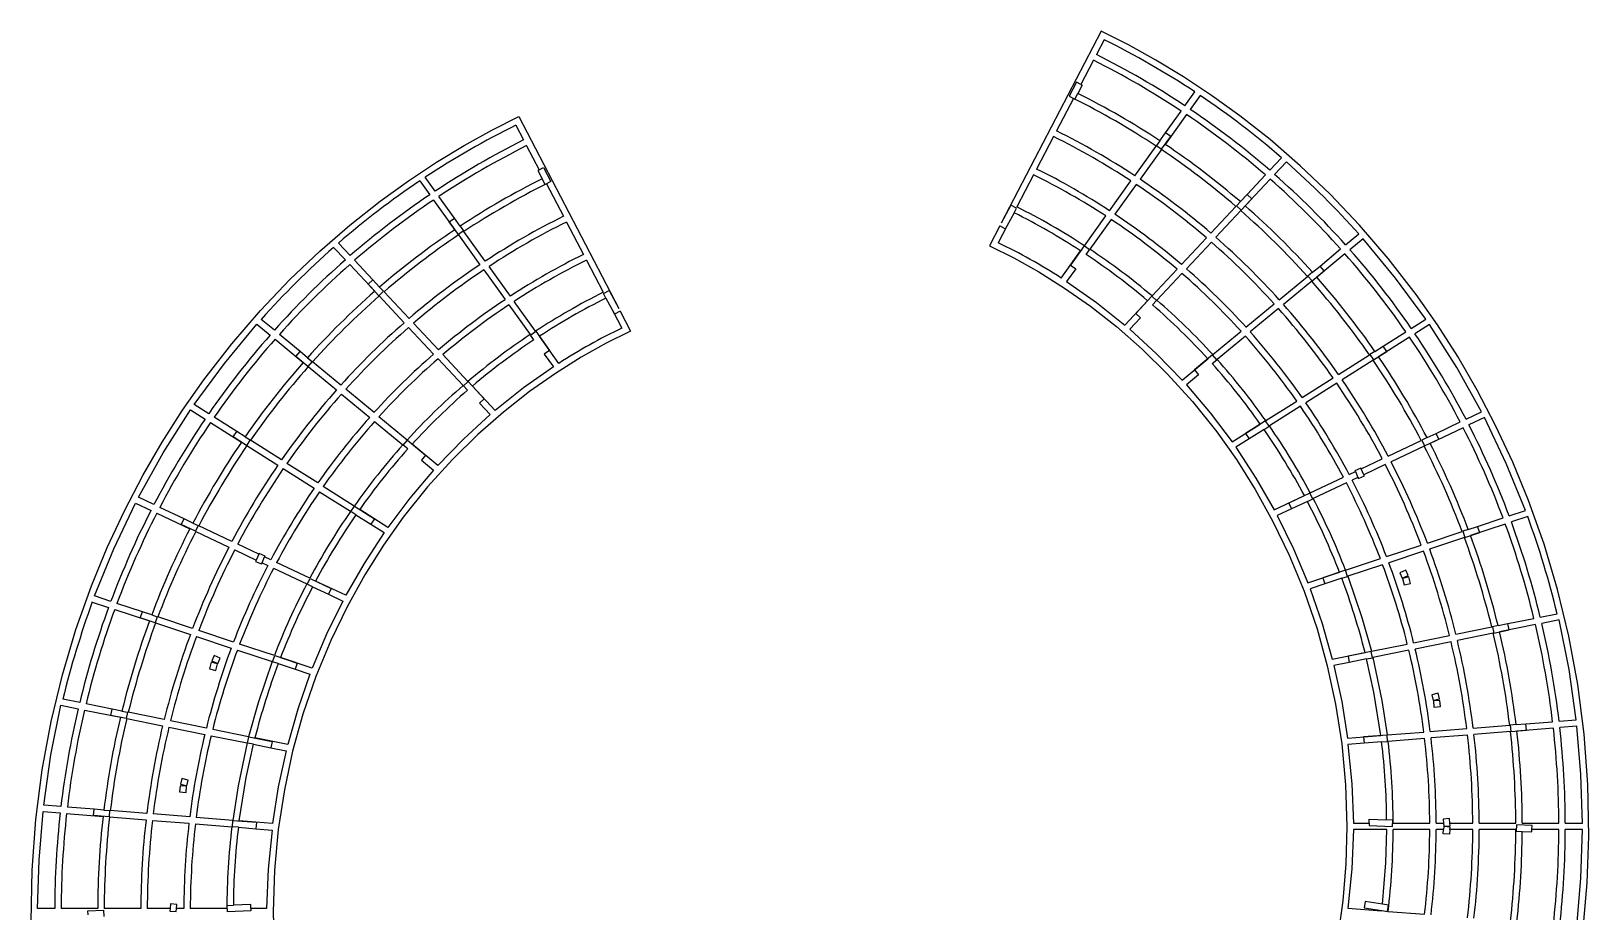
# Model space of a CAD drawing. Extents: x -430 to 768, y -855 to 1164.
# Drawn here: x -214 to 510, y -484 to -74 of the extents above; entities that cross this region are included whole.
import ezdxf

# ---------------------------------------------------------------- set-up
doc = ezdxf.new("R2010")
doc.units = 0
doc.layers.get('0').update_dxf_attribs({"linetype": 'CONTINUOUS'})

msp = doc.modelspace()

# ---------------------------------------------------------------- linework, layer by layer
at = {"color": 7, "linetype": 'CONTINUOUS'}
for p, q in [((283.63, -74.16), (237.09, -163.46)), ((284.93, -78.16), (281.33, -85.06)), ((279.95, -87.72), (274.1, -98.95)), ((272.14, -97.9), (268.7, -104.33)), ((274.1, -98.95), (272.14, -97.9)), ((274.78, -99.31), (272.75, -103.13)), ((274.1, -98.95), (274.78, -99.31)), ((270.7, -105.46), (262.84, -120.55)), ((268.7, -104.33), (271.35, -105.74)), ((271.35, -105.74), (272.75, -103.13)), ((322.48, -108.88), (327.12, -102.43)), ((329.61, -104.09), (324.98, -110.55)), ((12.95, -113.86), (59.49, -203.16)), ((323.22, -112.99), (313.31, -126.8)), ((313.48, -121.42), (320.73, -111.32)), ((11.65, -117.86), (15.25, -124.76)), ((310.81, -125.14), (313.48, -121.42)), ((315.92, -123.17), (313.48, -121.42)), ((313.48, -121.42), (313.48, -121.42)), ((16.63, -127.42), (22.49, -138.65)), ((261.45, -123.21), (253.59, -138.3)), ((299.13, -141.4), (309.06, -127.58)), ((311.55, -129.24), (301.63, -143.06)), ((310.81, -125.14), (309.23, -127.34)), ((309.23, -127.34), (311.66, -129.09)), ((311.66, -129.09), (315.92, -123.17)), ((361.91, -138.84), (367.35, -133.02)), ((369.61, -135), (364.17, -140.81)), ((-33.03, -143.79), (-28.39, -150.25)), ((-25.9, -148.58), (-30.54, -142.13)), ((22.49, -138.65), (21.8, -139.01)), ((21.8, -139.01), (23.84, -142.83)), ((22.49, -138.65), (24.44, -137.6)), ((25.23, -145.44), (23.84, -142.83)), ((24.44, -137.6), (27.88, -144.03)), ((27.88, -144.03), (25.23, -145.44)), ((252.18, -141), (244.41, -155.9)), ((287.46, -157.66), (297.38, -143.84)), ((362.12, -143), (350.5, -155.42)), ((351.37, -150.1), (359.86, -141.03)), ((-16.9, -161.12), (-24.15, -151.02)), ((25.88, -145.16), (33.74, -160.25)), ((299.88, -145.5), (289.96, -159.31)), ((348.23, -153.45), (351.37, -150.1)), ((353.56, -152.15), (351.37, -150.1)), ((351.37, -150.1), (351.37, -150.1)), ((-26.64, -152.69), (-16.72, -166.5)), ((241.6, -155.02), (237.09, -163.46)), ((243.09, -158.59), (239.75, -164.86)), ((244.25, -156.43), (241.6, -155.02)), ((243.09, -158.59), (244.25, -156.43)), ((334.55, -168.07), (346.18, -155.64)), ((348.44, -157.61), (336.82, -170.03)), ((348.23, -153.45), (346.38, -155.42)), ((346.38, -155.42), (348.57, -157.47)), ((348.57, -157.47), (353.56, -152.15)), ((-19.33, -162.87), (-16.9, -161.12)), ((-15.08, -168.79), (-19.33, -162.87)), ((-14.23, -164.84), (-16.9, -161.12)), ((-16.9, -161.12), (-16.9, -161.12)), ((-14.23, -164.84), (-12.65, -167.04)), ((35.13, -162.91), (42.99, -178)), ((236.45, -164.69), (231.63, -173.94)), ((239.75, -164.86), (235.74, -172.55)), ((236.45, -164.69), (239.08, -166.1)), ((239.08, -166.1), (239.75, -164.86)), ((275.78, -173.92), (285.71, -160.1)), ((288.21, -161.75), (278.29, -175.57)), ((-65.33, -178.54), (-70.77, -172.72)), ((-12.65, -167.04), (-15.08, -168.79)), ((-14.97, -168.94), (-5.05, -182.76)), ((-2.55, -181.1), (-12.48, -167.28)), ((320.87, -182.68), (332.5, -170.26)), ((334.77, -172.22), (323.15, -184.64)), ((397.13, -173.54), (403.26, -168.47)), ((405.25, -170.72), (399.12, -175.78)), ((-73.03, -174.7), (-67.59, -180.51)), ((-54.78, -189.8), (-63.27, -180.73)), ((44.4, -180.7), (52.17, -195.6)), ((264.98, -188.96), (274.03, -176.36)), ((275.7, -174.03), (269.31, -182.93)), ((278.14, -175.78), (275.7, -174.03)), ((276.54, -178.01), (278.14, -175.78)), ((396.81, -177.7), (383.7, -188.54)), ((385.24, -183.38), (394.82, -175.45)), ((-65.54, -182.7), (-53.91, -195.12)), ((-3.3, -185.2), (6.62, -199.01)), ((9.12, -197.36), (-0.8, -183.54)), ((271.75, -184.68), (267.49, -190.61)), ((269.31, -182.93), (271.75, -184.68)), ((307.19, -197.3), (318.82, -184.88)), ((321.1, -186.84), (309.47, -199.26)), ((381.71, -186.29), (379.62, -188.02)), ((379.62, -188.02), (381.53, -190.33)), ((381.53, -190.33), (387.15, -185.69)), ((381.71, -186.29), (385.24, -183.38)), ((387.15, -185.69), (385.24, -183.38)), ((385.24, -183.38), (385.24, -183.38)), ((-56.97, -191.85), (-54.78, -189.8)), ((-51.99, -197.17), (-56.97, -191.85)), ((-54.78, -189.8), (-54.78, -189.8)), ((-51.65, -193.15), (-54.78, -189.8)), ((-49.8, -195.12), (-51.99, -197.17)), ((-51.65, -193.15), (-49.8, -195.12)), ((-37.97, -207.77), (-49.6, -195.34)), ((52.33, -196.13), (54.98, -194.72)), ((54.98, -194.72), (59.49, -203.16)), ((366.28, -199.05), (379.39, -188.21)), ((381.39, -190.45), (368.28, -201.29)), ((-51.86, -197.31), (-40.24, -209.73)), ((8.37, -201.45), (18.29, -215.27)), ((20.8, -213.62), (10.87, -199.8)), ((53.49, -198.29), (52.33, -196.13)), ((53.49, -198.29), (56.84, -204.56)), ((294.54, -210.83), (305.14, -199.5)), ((307.11, -197.39), (299.62, -205.39)), ((309.3, -199.44), (307.11, -197.39)), ((307.42, -201.45), (309.3, -199.44)), ((350.85, -211.81), (363.97, -200.97)), ((-100.55, -213.24), (-106.68, -208.17)), ((56.84, -204.56), (60.84, -212.25)), ((57.5, -205.8), (56.84, -204.56)), ((60.13, -204.39), (57.5, -205.8)), ((60.13, -204.39), (64.95, -213.64)), ((301.81, -207.44), (296.82, -212.77)), ((299.62, -205.39), (301.81, -207.44)), ((365.97, -203.2), (352.86, -214.04)), ((427.64, -212.35), (434.36, -208.09)), ((-108.67, -210.42), (-102.54, -215.48)), ((-88.65, -223.08), (-98.24, -215.15)), ((-38.19, -211.92), (-26.57, -224.34)), ((-24.29, -222.38), (-35.92, -209.96)), ((18.44, -215.48), (20.88, -213.73)), ((20.04, -217.71), (18.44, -215.48)), ((20.88, -213.73), (27.27, -222.63)), ((31.6, -228.66), (22.55, -216.06)), ((335.43, -224.57), (348.54, -213.72)), ((350.55, -215.96), (337.44, -226.8)), ((426.8, -216.44), (412.44, -225.56)), ((414.61, -220.62), (425.11, -213.96)), ((436.05, -210.57), (429.34, -214.83)), ((-100.23, -217.4), (-87.12, -228.24)), ((-90.57, -225.39), (-88.65, -223.08)), ((-85.13, -225.99), (-88.65, -223.08)), ((-88.65, -223.08), (-88.65, -223.08)), ((27.27, -222.63), (24.84, -224.38)), ((410.74, -223.08), (408.46, -224.53)), ((410.07, -227.06), (416.22, -223.16)), ((410.74, -223.08), (414.61, -220.62)), ((416.22, -223.16), (414.61, -220.62)), ((414.61, -220.62), (414.61, -220.62)), ((-84.95, -230.03), (-90.57, -225.39)), ((-85.13, -225.99), (-83.04, -227.72)), ((-83.04, -227.72), (-84.95, -230.03)), ((-84.81, -230.15), (-71.7, -240.99)), ((-69.7, -238.75), (-82.81, -227.91)), ((-24.52, -226.54), (-12.89, -238.96)), ((-10.61, -237), (-22.24, -224.58)), ((24.84, -224.38), (29.09, -230.31)), ((321.15, -236.38), (333.11, -226.48)), ((335.32, -224.65), (326.88, -231.64)), ((335.12, -228.71), (337.24, -226.97)), ((337.24, -226.97), (335.32, -224.65)), ((393.85, -233.81), (408.21, -224.69)), ((409.91, -227.16), (395.55, -236.28)), ((408.46, -224.53), (410.07, -227.06)), ((-12.72, -239.14), (-10.53, -237.09)), ((-10.53, -237.09), (-3.04, -245.09)), ((328.79, -233.95), (323.17, -238.6)), ((326.88, -231.64), (328.79, -233.95)), ((376.94, -244.54), (391.31, -235.42)), ((393.02, -237.89), (378.65, -247)), ((-69.39, -242.9), (-56.28, -253.74)), ((-54.27, -251.51), (-67.39, -240.67)), ((-10.84, -241.15), (-12.72, -239.14)), ((2.05, -250.53), (-8.56, -239.2)), ((-3.04, -245.09), (-5.23, -247.14)), ((-139.47, -250.27), (-132.76, -254.53)), ((-131.06, -252.05), (-137.78, -247.79)), ((-5.23, -247.14), (-0.24, -252.47)), ((360.04, -255.27), (374.41, -246.15)), ((376.12, -248.61), (361.76, -257.73)), ((453.08, -254.6), (460.26, -251.2)), ((-130.22, -256.14), (-115.86, -265.26)), ((-118.03, -260.33), (-128.53, -253.66)), ((-119.64, -262.86), (-118.03, -260.33)), ((-118.03, -260.32), (-118.03, -260.33)), ((-114.16, -262.78), (-118.03, -260.32)), ((-53.97, -255.66), (-40.86, -266.5)), ((-38.84, -264.27), (-51.96, -253.42)), ((344.4, -265.19), (357.51, -256.88)), ((359.93, -255.34), (350.68, -261.21)), ((359.22, -259.34), (352.29, -263.74)), ((359.22, -259.34), (361.54, -257.87)), ((361.54, -257.87), (359.93, -255.34)), ((451.74, -258.55), (436.37, -265.83)), ((439.13, -261.2), (450.36, -255.88)), ((461.64, -253.86), (454.45, -257.26)), ((-113.49, -266.76), (-119.64, -262.86)), ((-114.16, -262.78), (-111.88, -264.23)), ((-111.88, -264.23), (-113.49, -266.76)), ((-113.33, -266.86), (-98.97, -275.98)), ((-97.26, -273.51), (-111.63, -264.39)), ((-40.66, -266.67), (-38.74, -264.36)), ((-38.54, -268.41), (-40.66, -266.67)), ((-38.74, -264.36), (-30.3, -271.34)), ((-24.57, -276.08), (-36.53, -266.18)), ((352.29, -263.74), (346.13, -267.65)), ((350.68, -261.21), (352.29, -263.74)), ((416.89, -271.72), (432.27, -264.44)), ((433.65, -267.11), (418.28, -274.39)), ((434.98, -263.16), (432.54, -264.32)), ((432.54, -264.32), (433.82, -267.03)), ((433.82, -267.03), (440.41, -263.91)), ((434.98, -263.16), (439.13, -261.2)), ((440.41, -263.91), (439.13, -261.2)), ((439.13, -261.2), (439.13, -261.2)), ((-30.3, -271.34), (-32.21, -273.65)), ((-32.21, -273.65), (-26.59, -278.3)), ((404.37, -277.65), (414.18, -273.01)), ((-96.43, -277.59), (-82.07, -286.71)), ((-80.36, -284.24), (-94.73, -275.12)), ((380.7, -288.85), (396.08, -281.57)), ((398.8, -280.29), (401.66, -278.93)), ((402.87, -281.68), (400.19, -282.95)), ((404.24, -277.36), (401.49, -278.57)), ((401.49, -278.57), (401.66, -278.93)), ((401.66, -278.93), (402.87, -281.68)), ((402.87, -281.68), (403.09, -282.2)), ((403.09, -282.2), (405.84, -280.99)), ((404.37, -277.65), (404.24, -277.36)), ((405.58, -280.4), (404.37, -277.65)), ((415.57, -275.67), (405.58, -280.4)), ((405.84, -280.99), (405.58, -280.4)), ((-79.54, -288.31), (-65.18, -297.43)), ((-63.46, -294.97), (-77.83, -285.85)), ((380.58, -288.91), (370.68, -293.6)), ((381.87, -291.62), (380.58, -288.91)), ((397.48, -284.23), (382.1, -291.51)), ((-165.06, -293.56), (-157.87, -296.97)), ((-156.49, -294.3), (-163.68, -290.9)), ((-142.54, -300.9), (-153.78, -295.58)), ((-64.96, -297.57), (-63.35, -295.04)), ((-63.35, -295.04), (-54.1, -300.91)), ((-47.82, -304.89), (-60.92, -296.58)), ((363.96, -296.78), (377.99, -290.14)), ((371.96, -296.31), (365.37, -299.43)), ((370.68, -293.6), (371.96, -296.31)), ((379.39, -292.79), (371.96, -296.31)), ((371.96, -296.31), (371.96, -296.31)), ((379.39, -292.79), (381.87, -291.62)), ((-155.16, -298.25), (-139.79, -305.53)), ((-143.83, -303.61), (-142.54, -300.9)), ((-137.24, -306.73), (-143.83, -303.61)), ((-138.4, -302.86), (-142.54, -300.9)), ((-142.54, -300.9), (-142.54, -300.9)), ((-138.4, -302.86), (-135.96, -304.02)), ((-62.64, -299.04), (-64.96, -297.57)), ((-62.64, -299.04), (-55.71, -303.44)), ((-54.1, -300.91), (-55.71, -303.44)), ((-55.71, -303.44), (-49.55, -307.35)), ((471.32, -303.33), (455.18, -308.69)), ((458.48, -304.44), (470.28, -300.52)), ((473.13, -299.57), (480.68, -297.07)), ((481.72, -299.88), (474.17, -302.39)), ((-135.96, -304.02), (-137.24, -306.73)), ((-137.07, -306.81), (-121.7, -314.09)), ((-120.31, -311.42), (-135.69, -304.15)), ((435.13, -312.18), (451.28, -306.82)), ((452.33, -309.64), (436.18, -314.99)), ((454.13, -305.88), (451.56, -306.73)), ((451.56, -306.73), (452.5, -309.58)), ((452.5, -309.58), (459.42, -307.28)), ((454.13, -305.88), (458.48, -304.43)), ((458.48, -304.43), (458.48, -304.44)), ((459.42, -307.28), (458.48, -304.44)), ((-118.98, -315.37), (-109, -320.1)), ((-107.79, -317.35), (-117.6, -312.71)), ((-107.79, -317.35), (-109, -320.1)), ((-107.66, -317.06), (-107.79, -317.35)), ((-104.91, -318.27), (-107.66, -317.06)), ((-105.07, -318.64), (-104.91, -318.27)), ((416.13, -318.49), (432.28, -313.13)), ((433.34, -315.94), (417.19, -321.3)), ((-109, -320.1), (-109.26, -320.69)), ((-109.26, -320.69), (-106.51, -321.9)), ((-106.51, -321.9), (-106.28, -321.38)), ((-106.28, -321.38), (-105.07, -318.64)), ((-106.28, -321.38), (-103.61, -322.65)), ((-102.22, -319.99), (-105.07, -318.64)), ((-100.9, -323.93), (-85.52, -331.21)), ((-84.12, -328.55), (-99.5, -321.27)), ((397.01, -324.83), (386.6, -328.29)), ((397.95, -327.68), (397.01, -324.83)), ((397.13, -324.79), (413.28, -319.43)), ((414.34, -322.24), (398.2, -327.6)), ((425.13, -324.79), (422.39, -326)), ((426.22, -327.26), (425.13, -324.79)), ((-85.29, -331.32), (-84, -328.61)), ((-82.81, -332.49), (-85.29, -331.32)), ((-84, -328.61), (-74.1, -333.3)), ((-82.81, -332.49), (-75.38, -336.01)), ((-67.38, -336.48), (-81.4, -329.84)), ((379.55, -330.63), (394.28, -325.74)), ((387.55, -331.13), (380.62, -333.43)), ((386.6, -328.29), (387.55, -331.13)), ((395.35, -328.55), (387.55, -331.13)), ((387.55, -331.13), (387.55, -331.13)), ((395.35, -328.55), (397.95, -327.68)), ((422.39, -326), (423.48, -328.47)), ((423.48, -328.47), (426.22, -327.26)), ((426.45, -327.92), (423.54, -328.66)), ((423.54, -328.66), (424.3, -331.67)), ((424.3, -331.67), (427.21, -330.94)), ((427.21, -330.94), (426.45, -327.92)), ((-185.14, -339.59), (-177.59, -342.09)), ((-176.54, -339.28), (-184.09, -336.77)), ((-74.1, -333.3), (-75.38, -336.01)), ((-75.38, -336.01), (-68.78, -339.13)), ((-75.38, -336.01), (-75.38, -336.01)), ((-174.74, -343.03), (-158.6, -348.39)), ((-161.9, -344.14), (-173.7, -340.22)), ((-162.84, -346.98), (-161.9, -344.14)), ((-155.92, -349.28), (-162.84, -346.98)), ((-161.9, -344.14), (-161.9, -344.14)), ((-157.55, -345.58), (-161.9, -344.14)), ((-157.55, -345.58), (-154.98, -346.43)), ((-154.98, -346.43), (-155.92, -349.28)), ((-138.55, -351.88), (-154.7, -346.52)), ((472.46, -349.66), (484.65, -347.19)), ((487.59, -346.6), (495.39, -345.02)), ((-155.75, -349.34), (-139.6, -354.69)), ((-119.55, -358.19), (-135.7, -352.83)), ((448.35, -354.55), (465.03, -351.17)), ((465.73, -354.09), (449.06, -357.47)), ((467.97, -350.58), (465.32, -351.11)), ((465.32, -351.11), (465.92, -354.05)), ((465.92, -354.05), (473.06, -352.6)), ((467.97, -350.58), (472.46, -349.66)), ((485.34, -350.11), (468.67, -353.49)), ((473.06, -352.6), (472.46, -349.66)), ((472.46, -349.66), (472.46, -349.66)), ((496.3, -347.89), (488.29, -349.52)), ((-136.75, -355.64), (-120.61, -361)), ((-100.55, -364.49), (-116.7, -359.13)), ((409.11, -362.51), (425.79, -359.13)), ((428.73, -358.53), (445.41, -355.15)), ((446.12, -358.07), (429.45, -361.45)), ((-129.87, -367.62), (-130.63, -370.64)), ((-126.96, -368.36), (-129.87, -367.62)), ((-128.55, -364.49), (-129.64, -366.96)), ((-129.64, -366.96), (-126.9, -368.17)), ((-125.81, -365.7), (-128.55, -364.49)), ((-127.72, -371.37), (-126.96, -368.36)), ((-126.9, -368.17), (-125.81, -365.7)), ((-117.76, -361.94), (-101.61, -367.3)), ((-101.37, -367.38), (-100.42, -364.53)), ((-98.76, -368.25), (-101.37, -367.38)), ((-100.42, -364.53), (-90.02, -367.99)), ((-98.76, -368.25), (-90.97, -370.83)), ((-82.97, -370.33), (-97.7, -365.44)), ((-90.02, -367.99), (-90.97, -370.83)), ((390.96, -366.19), (406.17, -363.11)), ((398.84, -367.66), (391.69, -369.11)), ((408.99, -362.54), (398.25, -364.72)), ((398.25, -364.72), (398.84, -367.66)), ((406.89, -366.02), (398.84, -367.66)), ((406.89, -366.02), (409.58, -365.48)), ((409.58, -365.48), (408.99, -362.54)), ((426.51, -362.05), (409.83, -365.43)), ((-130.63, -370.64), (-127.72, -371.37)), ((-90.97, -370.83), (-84.04, -373.13)), ((-90.97, -370.83), (-90.97, -370.83)), ((440.12, -381.98), (437.21, -382.72)), ((437.21, -382.72), (437.88, -385.37)), ((440.79, -384.63), (440.12, -381.98)), ((-199.72, -387.59), (-191.7, -389.22)), ((-191.01, -386.3), (-198.81, -384.72)), ((-188.76, -389.81), (-172.09, -393.19)), ((-175.88, -389.37), (-188.06, -386.89)), ((-176.48, -392.31), (-175.88, -389.37)), ((-171.39, -390.28), (-175.88, -389.36)), ((-175.88, -389.36), (-175.88, -389.37)), ((-171.39, -390.28), (-168.74, -390.81)), ((437.88, -385.37), (440.79, -384.63)), ((440.91, -385.32), (437.92, -385.56)), ((437.92, -385.56), (438.15, -388.44)), ((438.15, -388.44), (441.14, -388.19)), ((441.14, -388.19), (440.91, -385.32)), ((-169.34, -393.75), (-176.48, -392.31)), ((-168.74, -390.81), (-169.34, -393.75)), ((-169.15, -393.79), (-152.48, -397.17)), ((-151.77, -394.25), (-168.45, -390.87)), ((-149.54, -397.77), (-132.87, -401.15)), ((-132.15, -398.23), (-148.83, -394.85)), ((456.41, -398.21), (473.37, -396.84)), ((476.36, -396.6), (473.66, -396.82)), ((473.66, -396.82), (473.9, -399.81)), ((476.36, -396.6), (480.93, -396.24)), ((480.93, -396.24), (493.32, -395.24)), ((481.17, -399.23), (480.93, -396.24)), ((480.93, -396.24), (480.93, -396.24)), ((496.31, -395), (504.26, -394.36)), ((504.58, -397.34), (496.66, -397.98)), ((-129.93, -401.75), (-113.25, -405.13)), ((-112.53, -402.21), (-129.21, -398.83)), ((-113, -405.18), (-112.41, -402.24)), ((-110.31, -405.72), (-113, -405.18)), ((-112.41, -402.24), (-101.66, -404.42)), ((-94.38, -405.89), (-109.59, -402.81)), ((-101.66, -404.42), (-102.26, -407.36)), ((398.04, -402.9), (413.51, -401.65)), ((416.37, -401.43), (405.44, -402.3)), ((405.44, -402.3), (405.68, -405.29)), ((413.88, -404.64), (405.68, -405.29)), ((413.88, -404.64), (416.61, -404.42)), ((416.61, -404.42), (416.37, -401.43)), ((416.5, -401.41), (433.46, -400.05)), ((433.83, -403.03), (416.87, -404.39)), ((436.46, -399.81), (453.42, -398.45)), ((453.77, -401.43), (436.82, -402.79)), ((473.72, -399.82), (456.77, -401.19)), ((473.9, -399.81), (481.17, -399.23)), ((493.67, -398.22), (476.71, -399.58)), ((-110.31, -405.72), (-102.26, -407.36)), ((-102.26, -407.36), (-95.11, -408.81)), ((405.68, -405.29), (398.2, -405.9)), ((-144.32, -425.02), (-144.56, -427.89)), ((-141.33, -425.26), (-144.32, -425.02)), ((-143.54, -421.68), (-144.21, -424.33)), ((-144.21, -424.33), (-141.3, -425.07)), ((-140.63, -422.42), (-143.54, -421.68)), ((-141.57, -428.14), (-141.33, -425.26)), ((-141.3, -425.07), (-140.63, -422.42)), ((-199.73, -434.7), (-207.68, -434.06)), ((-144.56, -427.89), (-141.57, -428.14)), ((-208, -437.04), (-200.08, -437.68)), ((-197.09, -437.92), (-180.13, -439.28)), ((-184.35, -435.94), (-196.74, -434.94)), ((-184.59, -438.93), (-184.35, -435.94)), ((-177.32, -439.51), (-184.59, -438.93)), ((-179.78, -436.3), (-184.35, -435.94)), ((-184.35, -435.94), (-184.35, -435.94)), ((-179.78, -436.3), (-177.08, -436.52)), ((-177.08, -436.52), (-177.32, -439.51)), ((-177.14, -439.52), (-160.19, -440.89)), ((-159.83, -437.91), (-176.79, -436.54)), ((-157.19, -441.13), (-140.24, -442.49)), ((-139.87, -439.51), (-156.84, -438.15)), ((-119.92, -441.11), (-136.88, -439.75)), ((-120.03, -444.12), (-119.79, -441.13)), ((-119.79, -441.13), (-108.86, -442)), ((-101.46, -442.6), (-116.92, -441.36)), ((408.05, -442.41), (408.12, -440.54)), ((408.12, -440.54), (416.2, -440.85)), ((419.07, -440.96), (416.2, -440.85)), ((418.96, -443.96), (419.07, -440.96)), ((445.43, -440.27), (442.44, -440.51)), ((442.44, -440.51), (442.59, -442.41)), ((445.6, -442.41), (445.43, -440.27)), ((-137.24, -442.73), (-120.29, -444.09)), ((-117.29, -444.34), (-120.03, -444.12)), ((-117.29, -444.34), (-109.1, -444.99)), ((-108.86, -442), (-109.1, -444.99)), ((-109.1, -444.99), (-101.62, -445.6)), ((400.75, -442.41), (408.05, -442.41)), ((416.21, -445.41), (400.75, -445.41)), ((408.05, -442.41), (408, -443.53)), ((408, -443.53), (418.96, -443.96)), ((419.21, -442.41), (436.21, -442.41)), ((436.21, -445.41), (419.21, -445.41)), ((439.21, -442.41), (442.59, -442.41)), ((442.59, -445.41), (439.21, -445.41)), ((442.44, -447.31), (442.59, -445.41)), ((445.43, -447.55), (442.44, -447.31)), ((442.59, -442.41), (442.71, -443.86)), ((442.71, -443.96), (442.59, -445.41)), ((442.71, -443.86), (445.7, -443.61)), ((445.7, -444.21), (442.71, -443.96)), ((445.6, -445.41), (445.43, -447.55)), ((445.7, -443.61), (445.6, -442.41)), ((445.6, -442.41), (456.21, -442.41)), ((445.6, -445.41), (445.7, -444.21)), ((456.21, -445.41), (445.6, -445.41)), ((459.21, -442.41), (476.21, -442.41)), ((476.21, -445.41), (459.21, -445.41)), ((476.51, -443.18), (476.39, -446.18)), ((476.39, -446.18), (479.21, -446.29)), ((483.79, -443.46), (476.51, -443.18)), ((479.21, -442.41), (496.21, -442.41)), ((479.21, -446.29), (483.68, -446.46)), ((483.68, -446.46), (483.72, -445.41)), ((483.72, -445.41), (483.79, -443.46)), ((496.21, -445.41), (483.72, -445.41)), ((499.21, -442.41), (507.16, -442.41)), ((507.16, -445.41), (499.21, -445.41)), ((-202.63, -482.11), (-210.58, -482.11)), ((-182.63, -482.11), (-199.63, -482.11)), ((-187.21, -483.16), (-179.93, -482.88)), ((-187.13, -485.11), (-187.21, -483.16)), ((-179.93, -482.88), (-179.81, -485.88)), ((-162.63, -482.11), (-179.63, -482.11)), ((-149.02, -482.11), (-159.63, -482.11)), ((-149.02, -482.11), (-149.12, -483.31)), ((-149.12, -483.31), (-146.13, -483.56)), ((-148.85, -479.97), (-149.02, -482.11)), ((-145.86, -480.21), (-148.85, -479.97)), ((-146.13, -483.56), (-146.01, -482.11)), ((-146.01, -482.11), (-145.86, -480.21)), ((-142.63, -482.11), (-146.01, -482.11)), ((-122.63, -482.11), (-139.63, -482.11)), ((-122.49, -480.66), (-119.62, -480.55)), ((-122.37, -483.66), (-122.49, -480.66)), ((-111.42, -483.23), (-122.37, -483.66)), ((-111.54, -480.24), (-119.62, -480.55)), ((-111.47, -482.11), (-111.54, -480.24)), ((-111.47, -482.11), (-111.42, -483.23)), ((-104.17, -482.11), (-111.47, -482.11)), ((398.2, -481.93), (413.88, -483.19)), ((406.24, -478.83), (405.77, -481.79)), ((405.77, -481.79), (413.89, -483.08)), ((414.23, -480.1), (406.24, -478.83)), ((413.89, -483.08), (416.6, -483.51)), ((417.07, -480.55), (414.23, -480.1)), ((416.6, -483.51), (417.07, -480.55)), ((416.87, -483.43), (433.83, -484.79))]:
    msp.add_line(p, q, dxfattribs=at)
at = {"color": 7, "linetype": 'CONTINUOUS', "flags": 128}
for points in [[(507.48, -491.56), (509.35, -470.16), (510.14, -448.4), (509.71, -424.5), (507.98, -400.97), (505, -377.93), (500.85, -355.48), (495.58, -333.7), (489.31, -312.65), (482.11, -292.39), (474.77, -274.56), (466.8, -257.46), (458.27, -241.11), (449.23, -225.52), (439.76, -210.7), (429.91, -196.65), (416.93, -179.88), (403.56, -164.32), (389.89, -149.95), (376.03, -136.73), (362.06, -124.61), (348.06, -113.55), (334.89, -104.06), (321.83, -95.44), (308.92, -87.64), (296.19, -80.58), (283.63, -74.16)], [(-213.56, -488.1), (-213.13, -464.2), (-211.4, -440.67), (-208.42, -417.63), (-204.26, -395.18), (-199, -373.4), (-192.73, -352.35), (-185.53, -332.09), (-178.19, -314.26), (-170.22, -297.16), (-161.69, -280.81), (-152.65, -265.22), (-143.18, -250.4), (-133.33, -236.35), (-120.35, -219.58), (-106.98, -204.02), (-93.31, -189.65), (-79.45, -176.43), (-65.48, -164.31), (-51.48, -153.25), (-38.31, -143.76), (-25.25, -135.14), (-12.34, -127.34), (0.4, -120.28), (12.95, -113.86)], [(434.36, -208.09), (420.34, -188.95), (405.25, -170.72)], [(231.63, -173.94), (243.01, -179.55), (254.67, -186.1), (266.57, -193.6), (278.62, -202.07), (290.75, -211.57), (302.64, -222), (314.42, -233.58), (326, -246.39), (337.24, -260.46), (346.41, -273.4), (355.16, -287.28), (363.38, -302.11), (370.97, -317.86), (377.83, -334.52), (383.84, -352.04), (388.64, -369.28), (392.51, -387.16), (395.36, -405.59), (397.11, -424.52), (397.71, -443.89), (397.22, -461.37), (395.79, -478.5), (393.47, -495.21)], [(267.49, -190.61), (281.34, -200.35), (294.54, -210.83)], [(-137.78, -247.79), (-123.76, -228.66), (-108.67, -210.42)], [(64.95, -213.64), (53.57, -219.25), (41.91, -225.8), (30.01, -233.3), (17.96, -241.77), (5.83, -251.27), (-6.05, -261.7), (-17.84, -273.28), (-29.42, -286.09), (-40.66, -300.16), (-49.83, -313.1), (-58.58, -326.98), (-66.8, -341.81), (-74.39, -357.56), (-81.25, -374.22), (-87.26, -391.74), (-92.06, -408.98), (-95.93, -426.86), (-98.77, -445.29), (-100.53, -464.22), (-101.13, -483.59), (-100.64, -501.07)], [(296.82, -212.77), (309.31, -224.19), (321.15, -236.38)], [(460.26, -251.2), (448.74, -230.51), (436.05, -210.57)], [(29.09, -230.31), (15.24, -240.05), (2.05, -250.53)], [(323.17, -238.6), (334.15, -251.56), (344.4, -265.19)], [(-163.68, -290.9), (-152.16, -270.21), (-139.47, -250.27)], [(-0.24, -252.47), (-12.73, -263.89), (-24.57, -276.08)], [(480.68, -297.07), (471.77, -275.18), (461.64, -253.86)], [(346.13, -267.65), (355.44, -281.94), (363.96, -296.78)], [(-26.59, -278.3), (-37.57, -291.27), (-47.82, -304.89)], [(-184.09, -336.77), (-175.19, -314.88), (-165.06, -293.56)], [(365.37, -299.43), (372.89, -314.82), (379.55, -330.63)], [(-49.55, -307.35), (-58.86, -321.64), (-67.38, -336.48)], [(398.2, -327.6), (404.73, -346.8), (409.11, -362.51)], [(-68.78, -339.13), (-76.31, -354.52), (-82.97, -370.33)], [(380.62, -333.43), (386.24, -349.65), (390.96, -366.19)], [(504.26, -394.36), (500.93, -370.99), (496.3, -347.89)], [(-101.61, -367.3), (-108.15, -386.5), (-112.53, -402.21)], [(413.51, -401.65), (410.26, -381.45), (406.89, -366.02)], [(409.83, -365.43), (414.03, -385.33), (416.5, -401.41)], [(-84.04, -373.13), (-89.66, -389.35), (-94.38, -405.89)], [(391.69, -369.11), (395.33, -385.9), (398.04, -402.9)], [(-207.68, -434.06), (-204.35, -410.69), (-199.72, -387.59)], [(507.16, -442.41), (506.47, -419.85), (504.58, -397.34)], [(-113.25, -405.13), (-117.45, -425.03), (-119.92, -441.11)], [(-116.92, -441.36), (-113.68, -421.15), (-110.31, -405.72)], [(-95.11, -408.81), (-98.74, -425.6), (-101.46, -442.6)], [(398.2, -405.9), (400.01, -424.11), (400.75, -442.41)], [(-210.58, -482.11), (-209.89, -459.55), (-208, -437.04)], [(-101.62, -445.6), (-103.43, -463.81), (-104.17, -482.11)], [(400.75, -445.41), (400.01, -463.71), (398.2, -481.93)], [(414.23, -480.1), (415.78, -460.83), (416.21, -445.41)], [(504.58, -490.48), (506.47, -467.97), (507.16, -445.41)], [(413.88, -483.19), (413.88, -483.13), (413.89, -483.08)]]:
    msp.add_lwpolyline(points, dxfattribs=at)
at = {"color": 7, "linetype": 'CONTINUOUS'}
for centre, radius, start, end in [((107.47, -435.42), 398.91, 56.59068, 63.58548), ((106.17, -435.04), 391.37, 56.44777, 63.41289), ((106.54, -434.4), 387.63, 56.4576, 63.42677), ((106.42, -434.6), 367.86, 56.57557, 63.4759), ((105.7, -435.88), 372.33, 56.57242, 63.34245), ((113.54, -424.99), 386.86, 48.99924, 56.04602), ((107.77, -432.38), 385.27, 49.13256, 55.99711), ((108.01, -432.07), 387.88, 49.11167, 55.98752), ((189.12, -475.13), 398.92, 116.4146, 123.40925), ((107.84, -432.4), 348.25, 56.68144, 63.57237), ((190.41, -474.75), 391.37, 116.58711, 123.55211), ((190.03, -474.09), 387.62, 116.57307, 123.54254), ((108.44, -431.36), 344.04, 56.68983, 63.59383), ((107.98, -432.11), 364.92, 49.25249, 56.09296), ((107.89, -432.22), 368.07, 49.2346, 56.07704), ((106.56, -433.08), 397.56, 41.72812, 48.57254), ((183.04, -464.69), 386.87, 123.95398, 131.00062), ((190.89, -475.58), 372.34, 116.65757, 123.42756), ((110.36, -428.94), 320.97, 56.88591, 63.77775), ((109.74, -429.3), 324.62, 56.806, 63.69611), ((107.49, -432.76), 348.74, 49.37627, 56.17221), ((108.32, -431.48), 384.23, 41.7859, 48.65961), ((108.43, -431.37), 387.07, 41.76753, 48.64741), ((188.59, -471.79), 387.91, 124.01276, 130.88806), ((190.17, -474.31), 367.88, 116.52431, 123.42436), ((107.94, -432.17), 345, 49.39059, 56.19571), ((188.81, -472.08), 385.27, 124.00289, 130.86743), ((92.82, -456.09), 333.3, 57.06499, 63.20042), ((90.7, -459.77), 340.54, 57.07852, 63.16783), ((108.39, -431.41), 364.13, 41.9051, 48.75689), ((108.52, -431.28), 366.95, 41.88452, 48.74338), ((188.73, -472.08), 348.23, 116.42744, 123.31876), ((188.14, -471.06), 344.04, 116.40615, 123.3102), ((107.84, -432.33), 325.19, 49.54795, 56.31121), ((107.35, -432.97), 328.99, 49.5319, 56.28465), ((188.71, -471.95), 368.11, 123.92327, 130.76508), ((188.58, -471.78), 364.89, 123.90672, 130.74784), ((124.17, -405.54), 258.32, 56.96979, 64.41282), ((108.48, -431.31), 343.99, 42.03798, 48.86604), ((108.61, -431.18), 346.81, 42.01499, 48.8508), ((190.01, -472.77), 397.53, 131.42724, 138.27207), ((188.15, -471.08), 387.08, 131.35262, 138.23237), ((186.84, -468.99), 324.6, 116.30384, 123.19421), ((186.22, -468.64), 320.97, 116.2223, 123.11421), ((108.09, -432.01), 304.78, 49.71901, 56.44787), ((107.76, -432.45), 308.33, 49.69753, 56.42115), ((102.86, -436.24), 391.47, 34.59722, 41.33371), ((103.21, -435.97), 394.04, 34.57673, 41.32415), ((188.26, -471.18), 384.23, 131.34046, 138.21414), ((189.08, -472.45), 348.73, 123.82766, 130.62387), ((188.63, -471.85), 344.98, 123.80404, 130.60965), ((108.52, -431.25), 323.93, 42.18591, 48.98576), ((108.68, -431.1), 326.71, 42.15987, 48.96901), ((188.06, -470.98), 366.95, 131.25659, 138.11551), ((102.94, -436.18), 371.37, 34.71428, 41.4284), ((103.29, -435.91), 373.93, 34.69186, 41.41765), ((188.19, -471.11), 364.13, 131.24317, 138.09496), ((189.22, -472.66), 328.97, 123.7152, 130.46825), ((188.74, -472.03), 325.19, 123.68872, 130.45198), ((205.87, -499.45), 340.51, 116.83186, 122.92162), ((203.77, -495.8), 333.31, 116.79979, 122.93498), ((108.67, -431.1), 303.71, 42.35445, 49.12568), ((108.83, -430.93), 306.48, 42.32493, 49.10661), ((103.37, -435.84), 353.82, 34.81992, 41.52181), ((187.97, -470.89), 346.82, 131.14921, 137.98488), ((103.05, -436.09), 351.23, 34.84448, 41.53446), ((193.37, -475.67), 394.03, 138.67576, 145.42337), ((188.11, -471.02), 344, 131.13413, 137.96196), ((188.83, -472.15), 308.33, 123.57891, 130.30255), ((172.41, -445.24), 258.32, 115.58708, 123.03013), ((103.17, -436.01), 331.09, 34.99183, 41.65464), ((103.47, -435.77), 333.7, 34.96466, 41.63995), ((98.28, -439.42), 397.05, 27.53297, 34.16608), ((98.43, -439.33), 399.88, 27.51496, 34.15438), ((193.7, -475.93), 391.45, 138.66616, 145.40301), ((187.89, -470.79), 326.69, 131.03076, 137.8402), ((188.5, -471.72), 304.8, 123.55231, 130.28077), ((193.29, -475.61), 373.93, 138.58242, 145.30819), ((193.63, -475.87), 371.36, 138.57148, 145.28588), ((188.06, -470.96), 323.93, 131.01417, 137.814), ((103.25, -435.95), 310.98, 35.15794, 41.7893), ((103.54, -435.73), 313.62, 35.12772, 41.77214), ((98.31, -439.41), 377.02, 27.6499, 34.26007), ((98.46, -439.31), 379.84, 27.62998, 34.24694), ((98.37, -439.37), 356.95, 27.77949, 34.36464), ((98.5, -439.29), 359.8, 27.75763, 34.34972), ((193.2, -475.54), 353.81, 138.47809, 145.18018), ((193.54, -475.8), 351.24, 138.46569, 145.15547), ((187.74, -470.63), 306.47, 130.89327, 137.67509), ((187.9, -470.79), 303.7, 130.8743, 137.64572), ((98.46, -439.31), 336.84, 27.92365, 34.48168), ((98.6, -439.23), 339.67, 27.8991, 34.46495), ((198.17, -479.04), 399.9, 145.84584, 152.48489), ((198.31, -479.12), 397.05, 145.83392, 152.46703), ((193.12, -475.48), 333.72, 138.36028, 145.03525), ((193.43, -475.72), 331.11, 138.34557, 145.00808), ((98.57, -439.24), 316.71, 28.08565, 34.61326), ((98.73, -439.15), 319.53, 28.05791, 34.59464), ((93.69, -441.76), 402.2, 20.55867, 27.09846), ((93.93, -441.65), 404.94, 20.54031, 27.0875), ((198.13, -479.02), 379.85, 145.75312, 152.36988), ((198.26, -479.1), 377, 145.73979, 152.35021), ((193.05, -475.43), 313.62, 138.22796, 144.87233), ((93.77, -441.73), 382.12, 20.67317, 27.19174), ((94, -441.62), 384.86, 20.65303, 27.17938), ((193.33, -475.66), 310.99, 138.21082, 144.84202), ((94.08, -441.58), 364.77, 20.77795, 27.28152), ((198.07, -478.98), 359.78, 145.65013, 152.24252), ((198.23, -479.08), 356.97, 145.63552, 152.22039), ((93.83, -441.7), 362.04, 20.80049, 27.29531), ((197.98, -478.93), 339.68, 145.53505, 152.10082), ((198.14, -479.02), 336.86, 145.51853, 152.07617), ((93.94, -441.65), 341.93, 20.9424, 27.41148), ((94.18, -441.54), 344.67, 20.91742, 27.39576), ((94.06, -441.6), 321.8, 21.10228, 27.54264), ((94.27, -441.5), 324.56, 21.07453, 27.52453), ((202.66, -481.36), 404.95, 152.91261, 159.45965), ((202.89, -481.46), 402.2, 152.90151, 159.44129), ((197.87, -478.86), 319.54, 145.40557, 151.94194), ((198, -478.94), 316.7, 145.38668, 151.91451), ((89.92, -443.16), 406.23, 13.66468, 20.13347), ((90.08, -443.11), 409.05, 13.64713, 20.1218), ((89.7, -443.26), 417.42, 13.61273, 20.089), ((202.58, -481.32), 384.87, 152.82065, 159.34697), ((202.81, -481.43), 382.12, 152.80825, 159.3268), ((90.02, -443.13), 386.12, 13.77782, 20.22638), ((90.17, -443.08), 388.96, 13.75865, 20.21329), ((202.51, -481.29), 364.78, 152.71854, 159.22193), ((202.74, -481.39), 362.04, 152.70462, 159.19958), ((90.1, -443.11), 366.04, 13.90368, 20.32927), ((90.25, -443.06), 368.88, 13.88241, 20.31462), ((202.39, -481.23), 344.65, 152.60406, 159.0828), ((202.64, -481.35), 341.92, 152.58851, 159.05772), ((90.22, -443.07), 345.91, 14.04357, 20.44447), ((90.36, -443.03), 348.77, 14.02008, 20.4278), ((202.29, -481.19), 324.55, 152.47529, 158.92565), ((202.53, -481.3), 321.81, 152.45738, 158.8976), ((90.09, -443.11), 326.05, 14.20333, 20.57109), ((206.89, -482.96), 417.42, 159.91103, 166.38728), ((206.51, -482.81), 409.07, 159.87834, 166.35283), ((206.65, -482.86), 406.22, 159.86649, 166.33548), ((206.39, -482.78), 388.94, 159.78652, 166.24147), ((206.56, -482.83), 386.11, 159.77355, 166.22221), ((88.04, -443.62), 388.16, 6.9223, 13.33618), ((88.11, -443.61), 391.09, 6.90393, 13.32237), ((87.86, -443.66), 408.34, 6.8099, 13.24308), ((88.01, -443.63), 411.19, 6.79256, 13.23129), ((206.34, -482.76), 368.88, 159.68542, 166.11754), ((206.47, -482.8), 366.03, 159.67063, 166.09642), ((206.22, -482.72), 348.76, 159.57209, 165.97998), ((88.18, -443.6), 351.02, 7.16623, 13.53479), ((88.09, -443.62), 368.11, 7.04826, 13.43836), ((88.14, -443.61), 371.06, 7.02801, 13.42279), ((206.35, -482.76), 345.9, 159.55541, 165.9565), ((206.49, -482.81), 326.05, 159.42893, 165.79669), ((88.19, -443.6), 348.01, 7.18831, 13.5527), ((208.58, -483.33), 411.2, 166.76867, 173.20738), ((208.73, -483.36), 408.35, 166.75696, 173.19006), ((208.48, -483.31), 391.09, 166.67768, 173.09607), ((208.54, -483.33), 388.16, 166.66381, 173.07769), ((208.43, -483.31), 371.05, 166.5771, 172.97203), ((208.49, -483.32), 368.11, 166.56167, 172.95171), ((86.88, -443.79), 412.33, 0.19153, 6.37848), ((208.39, -483.3), 351.01, 166.46508, 172.83378), ((208.39, -483.3), 348.01, 166.44726, 172.81169), ((86.79, -443.8), 329.42, 0.51353, 6.82836), ((86.78, -443.8), 332.43, 0.23999, 6.80824), ((86.85, -443.8), 349.37, 0.22781, 6.70117), ((87.1, -443.78), 352.11, 0.22356, 6.68554), ((86.75, -443.8), 369.46, 0.21612, 6.58618), ((86.92, -443.79), 372.29, 0.21294, 6.57156), ((86.71, -443.81), 389.5, 0.20532, 6.48354), ((86.89, -443.8), 392.32, 0.20234, 6.4705), ((86.58, -443.81), 409.63, 0.19523, 6.38928), ((209.72, -483.49), 412.35, 173.62167, 179.8083), ((210.01, -483.51), 409.64, 173.61082, 179.80467), ((209.7, -483.5), 392.34, 173.52959, 179.79756), ((209.87, -483.51), 389.5, 173.51646, 179.79466), ((209.66, -483.49), 372.29, 173.42845, 179.78704), ((209.83, -483.5), 369.46, 173.41382, 179.78386), ((209.49, -483.48), 352.12, 173.31447, 179.77638), ((209.74, -483.5), 349.37, 173.29882, 179.77213), ((209.8, -483.5), 332.43, 173.19178, 179.75997), ((209.78, -483.5), 329.41, 173.17162, 179.48654), ((86.76, -444.02), 332.45, 353.19202, 359.75975), ((87.1, -444.04), 349.12, 353.29649, 359.77452), ((86.84, -444.02), 352.37, 353.31684, 359.77407), ((86.93, -444.03), 369.29, 353.41235, 359.78536), ((86.75, -444.02), 372.47, 353.42994, 359.78558), ((86.89, -444.02), 389.32, 353.51504, 359.7961), ((86.8, -444.02), 392.41, 353.53045, 359.66897), ((86.89, -444.03), 409.32, 353.60839, 359.80711), ((86.57, -444.01), 412.64, 353.62385, 359.80614)]:
    msp.add_arc(centre, radius, start, end, dxfattribs=at)

doc.saveas('drawing.dxf')
